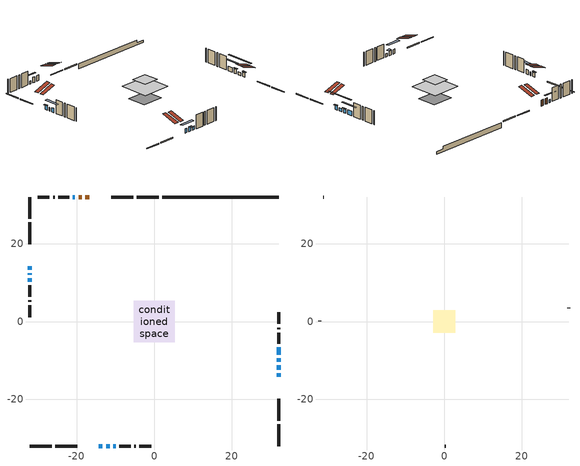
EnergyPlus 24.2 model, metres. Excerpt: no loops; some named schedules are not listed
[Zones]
conditioned space
 floor adiabatic (AdiabaticFloorConstruction): -5.29,-5.29 -5.29,5.29 5.29,5.29 5.29,-5.29 z3.24
 floor foundation (Slab1 construction): -3.97,-3.54 -3.97,3.54 3.97,3.54 3.97,-3.54 z-1
 wall outside (RimJoist1 construction): 1.14,32.1 -4.49,32.1 / -32.1,-32.1 -26.47,-32.1 / -32.1,32.1 -32.1,26.47 / 32.1,-32.1 32.1,-26.47 z0.8:1.1
 wall outside (RimJoist2 construction): -5.42,32.1 -11.04,32.1 / -25.54,-32.1 -19.91,-32.1 / -32.1,25.54 -32.1,19.91 / 32.1,-25.54 32.1,-19.91 z0.8:1.1
 wall outside (AdiabaticWallConstruction 1): -16.69,32.1 -17.81,32.1 / -18.73,32.1 -19.51,32.1 z0.8:2.83
 wall outside (AdiabaticWallConstruction): 32.1,-14.26 32.1,-13.34 / -14.26,-32.1 -13.34,-32.1 / -12.42,-32.1 -11.5,-32.1 / 32.1,-10.37 32.1,-9.45 / -32.1,14.26 -32.1,13.34 / 32.1,-8.53 32.1,-6.7 / -32.1,11.16 -32.1,10.24 z0.8:2.35; 32.1,-12.42 32.1,-11.3 / -20.44,32.1 -20.95,32.1 z0.8:1.87; -10.57,-32.1 -9.89,-32.1 / -32.1,12.42 -32.1,12.09 z0.8:2.02
 wall outside (Wall1 construction): -21.88,32.1 -24.77,32.1 / -8.97,-32.1 -6.07,-32.1 / -32.1,9.32 -32.1,6.42 / 32.1,-5.77 32.1,-2.88 z0.8:5.68
 wall outside (Wall2 construction): -25.69,32.1 -26.1,32.1 / -5.15,-32.1 -4.75,-32.1 / -32.1,5.5 -32.1,5.1 / 32.1,-1.95 32.1,-1.55 z0.8:5.68
 wall outside (Wall3 construction): -27.02,32.1 -30.09,32.1 / -3.82,-32.1 -0.76,-32.1 / -32.1,4.17 -32.1,1.11 / 32.1,-0.62 32.1,2.44 z0.8:5.68
 wall foundation (FoundationWall1 construction): 2.07,32.1,-1 2.07,32.1,0.8 29.09,32.1,0.8 29.09,32.1,-0.12 32.1,32.1,-0.12 32.1,32.1,-1
 window (WindowConstruction): 32.1,-14.26 32.1,-13.35 z0.8:2.35
 window (WindowConstruction 6): -14.26,-32.1 -13.35,-32.1 z0.8:2.35
 window (WindowConstruction 7): -12.42,-32.1 -11.5,-32.1 z0.8:2.35
 window (WindowConstruction 10): 32.1,-12.42 32.1,-11.3 z0.8:1.87
 window (WindowConstruction 1): 32.1,-10.37 32.1,-9.45 z0.8:2.35
 window (WindowConstruction 2): -32.1,14.26 -32.1,13.35 z0.8:2.35
 window (WindowConstruction 8): -10.57,-32.1 -9.89,-32.1 z0.8:2.02
 window (WindowConstruction 9): -32.1,12.42 -32.1,12.09 z0.8:2.02
 window (WindowConstruction 3): 32.1,-8.53 32.1,-6.7 z0.8:2.35
 window (WindowConstruction 4): -20.44,32.1 -20.95,32.1 z0.8:1.87
 window (WindowConstruction 5): -32.1,11.16 -32.1,10.24 z0.8:2.35
 door (Door): -16.69,32.1 -17.81,32.1 z0.8:2.83
 door (Door 1): -18.74,32.1 -19.51,32.1 z0.8:2.83
 ceiling adiabatic (AdiabaticFloorConstruction): 5.29,-5.29 5.29,5.29 -5.29,5.29 -5.29,-5.29 z3.24
 roof outside (Roof2 construction): -15.76,32.1,5.68 -15.76,26.78,7.45 -14.36,26.78,7.45 -14.36,32.1,5.68; -15.19,-32.1,5.68 -15.19,-26.78,7.45 -16.59,-26.78,7.45 -16.59,-32.1,5.68; -32.1,15.19,5.68 -26.78,15.19,7.45 -26.78,16.59,7.45 -32.1,16.59,5.68; 32.1,-15.19,5.68 26.78,-15.19,7.45 26.78,-16.59,7.45 32.1,-16.59,5.68
attic - vented
 floor to conditioned space (Floor1 construction Reversed): -2.85,-2.85 -2.85,2.85 2.85,2.85 2.85,-2.85 z5.68
 wall outside (Wall4 construction): -31.01,32.1 -31.17,32.1 / 0.17,-32.1 0.33,-32.1 / -32.1,0.18 -32.1,0.02 / 32.1,3.37 32.1,3.52 z0.8:5.68
 roof outside (Roof1 construction): -13.43,32.1,5.68 -13.43,26.55,7.53 -11.97,26.55,7.53 -11.97,32.1,5.68; -17.52,-32.1,5.68 -17.52,-26.55,7.53 -18.98,-26.55,7.53 -18.98,-32.1,5.68; -32.1,17.52,5.68 -26.55,17.52,7.53 -26.55,18.98,7.53 -32.1,18.98,5.68; 32.1,-17.52,5.68 26.55,-17.52,7.53 26.55,-18.98,7.53 32.1,-18.98,5.68
shading: 32.1,-13.14 32.1,-14.46 32.51,-14.46 32.51,-13.14 z2.55; -11.11,-32.1 -16.49,-32.1 -16.49,-33.01 -11.11,-33.01 z4.58; -11.3,-32.1 -12.62,-32.1 -12.62,-33.01 -11.3,-33.01 z2.55; 32.1,-6.7 32.1,-17.02 32.51,-17.02 32.51,-6.7 z6.47; 32.1,-9.25 32.1,-10.57 32.51,-10.57 32.51,-9.25 z2.55; -32.1,13.14 -32.1,14.46 -32.51,14.46 -32.51,13.14 z2.55; 32.1,-4.47 32.1,-10.76 32.56,-10.76 32.56,-4.47 z4.58; -23.18,32.1 -18.21,32.1 -18.21,32.51 -23.18,32.51 z4.1; -32.1,8.01 -32.1,13.39 -33.01,13.39 -33.01,8.01 z4.58
[Building]
Building 1: Terrain=Suburbs
[Site:Location]
Quebec Intl AP_QC: Latitude {deg}=46.8; Longitude {deg}=-71.38; Time Zone {hr}=-5; Elevation {m}=74; Keep Site Location Information=Yes
[Site:GroundTemperature:Shallow]
0.0108218, -2.24938, -2.43038, -1.3578, 2.94801, 7.23376, 10.9493, 13.303, 13.5029, 11.5886, 7.96783, 3.81355
[Site:WaterMainsTemperature]
Calculation Method=Schedule; Temperature Schedule=mains temperature schedule
[Material] Roughness=Rough; Thermal Absorptance=0.9
Name | Thickness {m} | Conductivity {W/m-K} | Density {kg/m3} | Specific Heat {J/kg-K} | Solar Absorptance | Visible Absorptance
asphalt or fiberglass shingles | 0.00635 | 0.162714 | 1121.4 | 1465.45 | 0.4 | 0.4
ceiling stud and cavity | 0.1397 | 0.0950146 | 65.682 | 1177.47 | 0.7 | 0.7
concrete 4.0 in. | 0.1016 | 1.803125 | 2242.8 | 837.4 | 0.7 | 0.7
concrete 8.0 in. | 0.2032 | 1.803125 | 2242.8 | 837.4 | 0.7 | 0.7
door material | 0.04445 | 0.188738 | 512.64 | 1214.23 | 0.7 | 0.7
door material 1 | 0.04445 | 0.20624 | 512.64 | 1214.23 | 0.7 | 0.7
exterior vertical ins | 0.0483764 | 0.029427 | 32.04 | 1214.23 | 0.7 | 0.7
floor covering | 0.0127 | 0.0433444 | 54.468 | 1339.84 | 0.6 | 0.6
floor rigid ins; wall rigid ins | 0.512978 | 0.029427 | 32.04 | 1214.23 | 0.7 | 0.7
floor stud and cavity | 0.1397 | 1.75129 | 37.0049 | 1207.88 | 0.7 | 0.7
furniture material conditioned space 1 | 0.1524 | 0.115458 | 640.8 | 1214.23 | 0.6 | 0.6
gypsum board | 0.0127 | 0.160291 | 801 | 837.4 | 0.6 | 0.6
gypsum board 1 | 0.0127 | 0.160291 | 801 | 837.4 | 0.7 | 0.7
osb sheathing 0.5 in. | 0.0127 | 0.115458 | 512.64 | 1214.23 | 0.7 | 0.7
osb sheathing 0.75 in. | 0.01905 | 0.115458 | 512.64 | 1214.23 | 0.7 | 0.7
osb sheathing 2.0 in. | 0.0508 | 0.115458 | 512.64 | 1214.23 | 0.7 | 0.7
rim joist stud and cavity | 0.0508 | 0.177588 | 50.32683 | 1063.81 | 0.6 | 0.6
rim joist stud and cavity 1 | 0.0508 | 0.0293316 | 125.044 | 1163.47 | 0.6 | 0.6
roof stud and cavity | 0.2032 | 0.196665 | 78.34581 | 1123.46 | 0.7 | 0.7
wall stud and cavity | 0.1397 | 0.0916148 | 139.0536 | 1170.24 | 0.7 | 0.7
wall stud and cavity 1 | 0.1397 | 0.0968724 | 139.0536 | 1170.24 | 0.7 | 0.7
wall stud and cavity 2 | 0.1397 | 0.0906725 | 139.0536 | 1170.24 | 0.7 | 0.7
wall stud and cavity 3 | 0.0889 | 6.9971 | 50.32683 | 1063.81 | 0.6 | 0.6
wall stud and cavity 4 | 0.0889 | 0.380278 | 52.3479 | 1209.89 | 0.7 | 0.7
wall stud and cavity 5 | 0.0889 | 0.391764 | 83.0341 | 1211.67 | 0.7 | 0.7
wood siding | 0.0254 | 0.102417 | 544.68 | 1172.36 | 0.4 | 0.4
wood siding 1 | 0.00254 | 0.102417 | 544.68 | 1172.36 | 0.4 | 0.4
wood siding 2; wood siding 3; wood siding 4 | 0.0254 | 0.102417 | 544.68 | 1172.36 | 0.7 | 0.7
[WindowMaterial:SimpleGlazingSystem]
Name | U-Factor {W/m2-K} | Solar Heat Gain Coefficient
WindowMaterial | 4.567951 | 0.68
WindowMaterial 1 | 4.18923 | 0.68
WindowMaterial 2 | 5.0608 | 0.63
WindowMaterial 3 | 6.72048 | 0.74
WindowMaterial 4 | 6.82098 | 0.72
WindowMaterial 5 | 4.619053 | 0.66
[Construction]
AdiabaticFloorConstruction: floor stud and cavity, floor rigid ins, osb sheathing 0.75 in., floor covering
AdiabaticWallConstruction: wood siding 3, wall rigid ins, wall stud and cavity 4, gypsum board
AdiabaticWallConstruction 1: wood siding 4, wall rigid ins, wall stud and cavity 4, gypsum board
Door: door material
Door 1: door material 1
Floor1 construction Reversed: gypsum board, ceiling stud and cavity
FoundationWall1 construction: concrete 8.0 in., gypsum board 1
furniture construction conditioned space 1: furniture material conditioned space 1
PartitionWallConstruction: gypsum board, wall stud and cavity 5, gypsum board
RimJoist1 construction: wood siding 2, rim joist stud and cavity
RimJoist2 construction: wood siding 2, osb sheathing 2.0 in., rim joist stud and cavity 1
Roof1 construction: asphalt or fiberglass shingles
Roof2 construction: asphalt or fiberglass shingles, osb sheathing 0.75 in., roof stud and cavity, gypsum board
Slab1 construction: concrete 4.0 in.
Wall1 construction: wood siding, osb sheathing 0.5 in., wall stud and cavity, gypsum board
Wall2 construction: wood siding, osb sheathing 0.5 in., wall stud and cavity 1, gypsum board
Wall3 construction: wood siding, osb sheathing 0.5 in., wall stud and cavity 2, gypsum board
Wall4 construction: wood siding 1, wall stud and cavity 3
WindowConstruction; WindowConstruction 7: WindowMaterial
WindowConstruction 1; WindowConstruction 2; WindowConstruction 3; WindowConstruction 5; WindowConstruction 6: WindowMaterial 1
WindowConstruction 10: WindowMaterial 5
WindowConstruction 4: WindowMaterial 2
WindowConstruction 8: WindowMaterial 3
WindowConstruction 9: WindowMaterial 4
[Zone] Multiplier=1; Part of Total Floor Area=Yes
Name | Volume {m3}
attic - vented | 9.729
conditioned space | 385.6
[Space]
Name | Zone | Volume {m3}
attic - vented 1 | attic - vented | 9.729
conditioned space 1 | conditioned space | 385.6
[ZoneInfiltration:EffectiveLeakageArea]
infil attic - vented 1: Zone or Space=attic - vented 1; Schedule=Always On Discrete; Effective Air Leakage Area {cm2}=1197.05; Stack Coefficient=0.000467673; Wind Coefficient=1.46114e-05
[ZoneMixing]
whole house fan mix: Zone or Space=attic - vented; Schedule=Always On Continuous; Design Flow Rate Calculation Method=Flow/Zone; Design Flow Rate {m3/s}=0; Source Zone or Space=conditioned space
[SurfaceProperty:ExposedFoundationPerimeter]
Slab1: Exposed Perimeter Calculation Method=TotalExposedPerimeter; Total Exposed Perimeter {m}=30.024
[InternalMass] Zone or ZoneList=conditioned space; Space or SpaceList=conditioned space 1
Name | Construction | Surface Area {m2}
furniture mass conditioned space 1 | furniture construction conditioned space 1 | 67.16
partition wall mass | PartitionWallConstruction | 167.9
[Lights]
interior lighting: Zone or ZoneList or Space or SpaceList=conditioned space 1; Schedule=interior lighting schedule; Design Level Calculation Method=LightingLevel; Lighting Level {W}=343.2; Return Air Fraction=0; Fraction Radiant=0.6; Fraction Visible=0.2; Fraction Replaceable=1
[People]
occupants: Zone or ZoneList or Space or SpaceList=conditioned space 1; Number of People Schedule=occupants schedule; Number of People Calculation Method=People; Number of People=3; Fraction Radiant=0.314171; Sensible Heat Fraction=0.56303; Activity Level Schedule=occupants activity schedule; Carbon Dioxide Generation Rate {m3/s-W}=0; Enable ASHRAE 55 Comfort Warnings=No; Mean Radiant Temperature Calculation Type=EnclosureAveraged
[ElectricEquipment] Zone or ZoneList or Space or SpaceList=conditioned space 1; Design Level Calculation Method=EquipmentLevel
Name | Schedule | Design Level {W} | Fraction Latent | Fraction Radiant | Fraction Lost
clothes dryer | clothes dryer schedule | 140.772 | 0.015 | 0.081 | 0.85
clothes washer | clothes washer schedule | 32.1985 | 0.03 | 0.162 | 0.7
cooking range | cooking range schedule | 215.147 | 0.08 | 0.432 | 0.2
dishwasher | dishwasher schedule | 66.8632 | 0.3 | 0.18 | 0.4
fridge | fridge schedule | 72.9452 | 0 | 0.6 | 0
mech vent house fan | mech vent house fan schedule | 0 | 0 | 0 | 1
mech vent house fan cfis | mech vent house fan cfis schedule | 0 | 0 | 0 | 0
mech vent range fan 0 | mech vent range fan 0 schedule | 57 | 0 | 0 | 1
misc plug loads | misc plug loads schedule | 494.7 | 0.045 | 0.513 | 0.1
whole house fan | Always On Discrete | 0 | 0 | 0 | 1
[OtherEquipment] Zone or ZoneList or Space or SpaceList=conditioned space 1; Design Level Calculation Method=EquipmentLevel
Name | Fuel Type | Schedule | Design Level {W} | Fraction Latent | Fraction Radiant | Fraction Lost
clothes dryer 1 | Electricity | clothes dryer schedule | 0 | 0.015 | 0.081 | 0.85
cooking range 1 | Electricity | cooking range schedule | 0 | 0.08 | 0.432 | 0.2
general water use latent | None | general water use schedule | 62.594 | 1 | 0 | 0
general water use sensible | None | general water use schedule | -61.6891 | 0 | 0.6 | 0
mech vent house fan latent load | None | Always On Discrete | 0 | 1 | 0 | 0
mech vent house fan sensible load | None | Always On Discrete | 0 | 0 | 0 | 0
water heater energy adjustment1 | Electricity | Always On Discrete | 0.01 | 0 | 0 | 1
[ZoneInfiltration:DesignFlowRate] Zone or ZoneList or Space or SpaceList=conditioned space 1; Schedule=Always On Discrete; Design Flow Rate Calculation Method=Flow/Zone; Design Flow Rate {m3/s}=0
infil flow; natural vent flow; whole house fan flow
[ZoneControl:Thermostat]
conditioned space Thermostat: Zone or ZoneList=conditioned space; Control Type Schedule=conditioned space Thermostat Schedule; Control 1=conditioned space temperature setpoint; Temperature Difference Between Cutout And Setpoint {deltaC}=0
[ZoneHVAC:Baseboard:Convective:Electric]
electric baseboard: Availability Schedule=Always On Discrete; Heating Design Capacity {W}=13789.3; Efficiency=1
[AirLoopHVAC:UnitarySystem]
unit heater unitary system: Control Type=Load; Controlling Zone or Thermostat Location=conditioned space; Dehumidification Control Type=None; Availability Schedule=Always On Discrete; Supply Fan=unit heater supply fan; Fan Placement=BlowThrough; Supply Air Fan Operating Mode Schedule=unit heater auto fan schedule; Heating Coil=unit heater htg coil; DX Heating Coil Sizing Ratio=1; Use DOAS DX Cooling Coil=No; Minimum Supply Air Temperature {C}=2; Latent Load Control=SensibleOnlyLoadControl; Cooling Supply Air Flow Rate Method=None; Heating Supply Air Flow Rate Method=SupplyAirFlowRate; Heating Supply Air Flow Rate {m3/s}=0.00141584; No Load Supply Air Flow Rate Method=SupplyAirFlowRate; No Load Supply Air Flow Rate {m3/s}=0; No Load Supply Air Flow Rate Control Set To Low Speed=Yes; Maximum Supply Air Temperature {C}=48.8889; Maximum Outdoor Dry-Bulb Temperature for Supplemental Heater Operation {C}=21; Ancillary On-Cycle Electric Power {W}=0; Ancillary Off-Cycle Electric Power {W}=0
[Fan:SystemModel]
unit heater supply fan: Availability Schedule=Always On Discrete; Design Maximum Air Flow Rate {m3/s}=0.00141584; Speed Control Method=Discrete; Electric Power Minimum Flow Rate Fraction=0.2; Design Pressure Rise {Pa}=500; Motor Efficiency=1; Motor In Air Stream Fraction=1; Design Electric Power Consumption {W}=Autosize; Design Power Sizing Method=PowerPerFlow; Electric Power Per Unit Flow Rate {W/(m3/s)}=28251.7; Electric Power Per Unit Flow Rate Per Unit Pressure {W/((m3/s)-Pa)}=1.66667; Fan Total Efficiency=0.7; Motor Loss Radiative Fraction=0; Number of Speeds=1; Speed Flow Fraction 1=1; Speed Electric Power Fraction 1=1
[Coil:Heating:Fuel]
unit heater htg coil: Availability Schedule=Always On Discrete; Fuel Type=OtherFuel1; Burner Efficiency=0.3; Nominal Capacity {W}=0.293071; On Cycle Parasitic Electric Load {W}=0; Off Cycle Parasitic Fuel Load {W}=0
[Zone equipment]
conditioned space: electric baseboard, unit heater unitary system
[Foundation:Kiva]
Foundation Kiva 1: Initial Indoor Air Temperature {C}=18; Wall Height Above Grade {m}=0.800009; Wall Depth Below Slab {m}=0.2032; Custom Block Material Name 1=exterior vertical ins; Custom Block Depth 1 {m}=1.8; Custom Block X Position 1 {m}=0.2159; Custom Block Z Position 1 {m}=0
[Foundation:Kiva:Settings]
Soil Conductivity {W/m-K}=0.849921; Soil Density {kg/m3}=1842.3; Soil Specific Heat {J/kg-K}=418.7; Ground Solar Absorptivity=0.9; Ground Thermal Absorptivity=0.9; Ground Surface Roughness {m}=0.03; Far-Field Width {m}=40; Deep-Ground Boundary Condition=ZeroFlux; Deep-Ground Depth {m}=40; Minimum Cell Dimension {m}=0.2; Maximum Cell Growth Coefficient=3; Simulation Timestep=Timestep
[Exterior:Lights]
exterior lighting: Schedule=exterior lighting schedule; Design Level {W}=75.6
[EnergyManagementSystem:GlobalVariable]
infil_program_Qfan
infil_program_Qinf
natural_vent_program_Qnv
natural_vent_program_Qwhf
[EnergyManagementSystem:Sensor]
Name | Output:Variable or Output:Meter Index Key | Output:Variable or Output:Meter
airflow_gain | infil flow | Infiltration Sensible Heat Gain Energy
airflow_gain_1 | natural vent flow | Infiltration Sensible Heat Gain Energy
airflow_gain_2 | whole house fan flow | Infiltration Sensible Heat Gain Energy
airflow_loss | infil flow | Infiltration Sensible Heat Loss Energy
airflow_loss_1 | natural vent flow | Infiltration Sensible Heat Loss Energy
airflow_loss_2 | whole house fan flow | Infiltration Sensible Heat Loss Energy
clg_load_cond |  | Cooling:EnergyTransfer:Zone:CONDITIONED SPACE
clg_sp_s; clg_sp_s_1 | cooling setpoint | Schedule Value
clothes_dryer_exhaust_0_sch_s | clothes dryer exhaust 0 schedule | Schedule Value
conditioned_space_clg_unmet_s | conditioned space | Zone Cooling Setpoint Not Met Time
conditioned_space_htg_unmet_s | conditioned space | Zone Heating Setpoint Not Met Time
cool_season | cooling season schedule | Schedule Value
fridge_tin_s | conditioned space | Zone Mean Air Temperature
htg_load_cond |  | Heating:EnergyTransfer:Zone:CONDITIONED SPACE
htg_sp_s; htg_sp_s_1 | heating setpoint | Schedule Value
ig_ee_conv | clothes dryer | Electric Equipment Convective Heating Energy
ig_ee_conv_2 | cooking range | Electric Equipment Convective Heating Energy
ig_ee_conv_4 | fridge | Electric Equipment Convective Heating Energy
ig_ee_conv_5 | misc plug loads | Electric Equipment Convective Heating Energy
ig_ee_conv_6 | whole house fan | Electric Equipment Convective Heating Energy
ig_ee_rad | clothes dryer | Electric Equipment Radiant Heating Energy
ig_ee_rad_2 | cooking range | Electric Equipment Radiant Heating Energy
ig_ee_rad_4 | fridge | Electric Equipment Radiant Heating Energy
ig_ee_rad_5 | misc plug loads | Electric Equipment Radiant Heating Energy
ig_ee_rad_6 | whole house fan | Electric Equipment Radiant Heating Energy
ig_lgt_conv | interior lighting | Lights Convective Heating Energy
ig_lgt_rad | interior lighting | Lights Radiant Heating Energy
ig_lgt_vis | interior lighting | Lights Visible Radiation Heating Energy
ig_oe_conv | clothes dryer 1 | Other Equipment Convective Heating Energy
ig_oe_conv_1 | cooking range 1 | Other Equipment Convective Heating Energy
ig_oe_conv_2 | general water use latent | Other Equipment Convective Heating Energy
ig_oe_conv_3 | general water use sensible | Other Equipment Convective Heating Energy
ig_oe_conv_4 | water heater energy adjustment1 | Other Equipment Convective Heating Energy
ig_oe_rad | clothes dryer 1 | Other Equipment Radiant Heating Energy
ig_oe_rad_1 | cooking range 1 | Other Equipment Radiant Heating Energy
ig_oe_rad_2 | general water use latent | Other Equipment Radiant Heating Energy
ig_oe_rad_3 | general water use sensible | Other Equipment Radiant Heating Energy
ig_oe_rad_4 | water heater energy adjustment1 | Other Equipment Radiant Heating Energy
ig_ppl_conv | occupants | People Convective Heating Energy
ig_ppl_rad | occupants | People Radiant Heating Energy
im_conv | furniture mass conditioned space 1 | Surface Inside Face Convection Heat Gain Energy
im_conv_1 | partition wall mass | Surface Inside Face Convection Heat Gain Energy
im_ig | furniture mass conditioned space 1 | Surface Inside Face Internal Gains Radiation Heat Gain Energy
im_ig_1 | partition wall mass | Surface Inside Face Internal Gains Radiation Heat Gain Energy
im_lgt | furniture mass conditioned space 1 | Surface Inside Face Lights Radiation Heat Gain Energy
im_lgt_1 | partition wall mass | Surface Inside Face Lights Radiation Heat Gain Energy
im_sol | furniture mass conditioned space 1 | Surface Inside Face Solar Radiation Heat Gain Energy
im_sol_1 | partition wall mass | Surface Inside Face Solar Radiation Heat Gain Energy
im_surf | furniture mass conditioned space 1 | Surface Inside Face Net Surface Thermal Radiation Heat Gain Energy
im_surf_1 | partition wall mass | Surface Inside Face Net Surface Thermal Radiation Heat Gain Energy
mech_vent_range_fan_0_sch_s | mech vent range fan 0 schedule | Schedule Value
mv_conv | mech vent house fan | Electric Equipment Convective Heating Energy
mv_conv_1 | mech vent house fan cfis | Electric Equipment Convective Heating Energy
mv_conv_2 | mech vent range fan 0 | Electric Equipment Convective Heating Energy
mv_conv_3 | mech vent house fan latent load | Other Equipment Convective Heating Energy
mv_conv_4 | mech vent house fan sensible load | Other Equipment Convective Heating Energy
mv_rad | mech vent house fan | Electric Equipment Radiant Heating Energy
mv_rad_1 | mech vent house fan cfis | Electric Equipment Radiant Heating Energy
mv_rad_2 | mech vent range fan 0 | Electric Equipment Radiant Heating Energy
mv_rad_3 | mech vent house fan latent load | Other Equipment Radiant Heating Energy
mv_rad_4 | mech vent house fan sensible load | Other Equipment Radiant Heating Energy
natural_vent_s | natural vent schedule | Schedule Value
out_pb_s |  | Site Outdoor Air Barometric Pressure
out_wt_s |  | Site Outdoor Air Humidity Ratio
site_vw_s |  | Site Wind Speed
ss_back_out | Window1 | Surface Window Shortwave from Zone Back Out Window Heat Transfer Rate
ss_back_out_1 | Window10 | Surface Window Shortwave from Zone Back Out Window Heat Transfer Rate
ss_back_out_10 | Window9 | Surface Window Shortwave from Zone Back Out Window Heat Transfer Rate
ss_back_out_2 | Window11 | Surface Window Shortwave from Zone Back Out Window Heat Transfer Rate
ss_back_out_3 | Window12 | Surface Window Shortwave from Zone Back Out Window Heat Transfer Rate
ss_back_out_4 | Window2 | Surface Window Shortwave from Zone Back Out Window Heat Transfer Rate
ss_back_out_5 | Window3 | Surface Window Shortwave from Zone Back Out Window Heat Transfer Rate
ss_back_out_6 | Window4 | Surface Window Shortwave from Zone Back Out Window Heat Transfer Rate
ss_back_out_7 | Window5 | Surface Window Shortwave from Zone Back Out Window Heat Transfer Rate
ss_back_out_8 | Window6 | Surface Window Shortwave from Zone Back Out Window Heat Transfer Rate
ss_back_out_9 | Window8 | Surface Window Shortwave from Zone Back Out Window Heat Transfer Rate
ss_conv | Door1 | Surface Inside Face Convection Heat Gain Energy
ss_conv_1 | Door3 | Surface Inside Face Convection Heat Gain Energy
ss_conv_10 | Window6 | Surface Inside Face Convection Heat Gain Energy
ss_conv_11 | Window8 | Surface Inside Face Convection Heat Gain Energy
ss_conv_12 | Window9 | Surface Inside Face Convection Heat Gain Energy
ss_conv_2 | Window1 | Surface Inside Face Convection Heat Gain Energy
ss_conv_3 | Window10 | Surface Inside Face Convection Heat Gain Energy
ss_conv_4 | Window11 | Surface Inside Face Convection Heat Gain Energy
ss_conv_5 | Window12 | Surface Inside Face Convection Heat Gain Energy
ss_conv_6 | Window2 | Surface Inside Face Convection Heat Gain Energy
ss_conv_7 | Window3 | Surface Inside Face Convection Heat Gain Energy
ss_conv_8 | Window4 | Surface Inside Face Convection Heat Gain Energy
ss_conv_9 | Window5 | Surface Inside Face Convection Heat Gain Energy
ss_ig | Door1 | Surface Inside Face Internal Gains Radiation Heat Gain Energy
ss_ig_1 | Door3 | Surface Inside Face Internal Gains Radiation Heat Gain Energy
ss_ig_10 | Window6 | Surface Inside Face Internal Gains Radiation Heat Gain Energy
ss_ig_11 | Window8 | Surface Inside Face Internal Gains Radiation Heat Gain Energy
ss_ig_12 | Window9 | Surface Inside Face Internal Gains Radiation Heat Gain Energy
ss_ig_2 | Window1 | Surface Inside Face Internal Gains Radiation Heat Gain Energy
ss_ig_3 | Window10 | Surface Inside Face Internal Gains Radiation Heat Gain Energy
ss_ig_4 | Window11 | Surface Inside Face Internal Gains Radiation Heat Gain Energy
ss_ig_5 | Window12 | Surface Inside Face Internal Gains Radiation Heat Gain Energy
ss_ig_6 | Window2 | Surface Inside Face Internal Gains Radiation Heat Gain Energy
ss_ig_7 | Window3 | Surface Inside Face Internal Gains Radiation Heat Gain Energy
ss_ig_8 | Window4 | Surface Inside Face Internal Gains Radiation Heat Gain Energy
ss_ig_9 | Window5 | Surface Inside Face Internal Gains Radiation Heat Gain Energy
ss_lgt | Door1 | Surface Inside Face Lights Radiation Heat Gain Energy
ss_lgt_1 | Door3 | Surface Inside Face Lights Radiation Heat Gain Energy
ss_sol | Door1 | Surface Inside Face Solar Radiation Heat Gain Energy
ss_sol_1 | Door3 | Surface Inside Face Solar Radiation Heat Gain Energy
ss_surf | Door1 | Surface Inside Face Net Surface Thermal Radiation Heat Gain Energy
ss_surf_1 | Door3 | Surface Inside Face Net Surface Thermal Radiation Heat Gain Energy
ss_surf_10 | Window6 | Surface Inside Face Net Surface Thermal Radiation Heat Gain Energy
ss_surf_11 | Window8 | Surface Inside Face Net Surface Thermal Radiation Heat Gain Energy
ss_surf_12 | Window9 | Surface Inside Face Net Surface Thermal Radiation Heat Gain Energy
ss_surf_2 | Window1 | Surface Inside Face Net Surface Thermal Radiation Heat Gain Energy
ss_surf_3 | Window10 | Surface Inside Face Net Surface Thermal Radiation Heat Gain Energy
ss_surf_4 | Window11 | Surface Inside Face Net Surface Thermal Radiation Heat Gain Energy
ss_surf_5 | Window12 | Surface Inside Face Net Surface Thermal Radiation Heat Gain Energy
ss_surf_6 | Window2 | Surface Inside Face Net Surface Thermal Radiation Heat Gain Energy
ss_surf_7 | Window3 | Surface Inside Face Net Surface Thermal Radiation Heat Gain Energy
ss_surf_8 | Window4 | Surface Inside Face Net Surface Thermal Radiation Heat Gain Energy
ss_surf_9 | Window5 | Surface Inside Face Net Surface Thermal Radiation Heat Gain Energy
ss_trans_in | Window1 | Surface Window Transmitted Solar Radiation Rate
ss_trans_in_1 | Window10 | Surface Window Transmitted Solar Radiation Rate
ss_trans_in_10 | Window9 | Surface Window Transmitted Solar Radiation Rate
ss_trans_in_2 | Window11 | Surface Window Transmitted Solar Radiation Rate
ss_trans_in_3 | Window12 | Surface Window Transmitted Solar Radiation Rate
